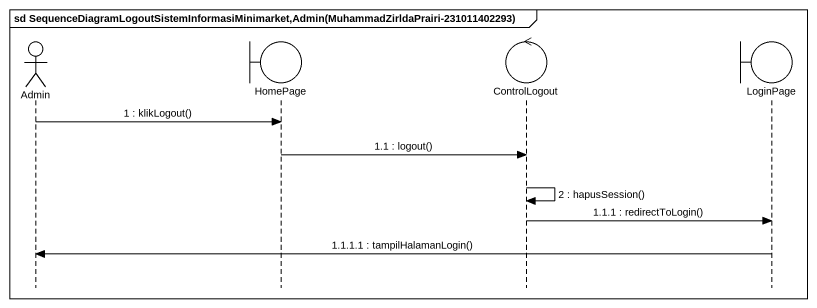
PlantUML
@startuml
mainframe sd SequenceDiagramLogoutSistemInformasiMinimarket,Admin(MuhammadZirldaPrairi-231011402293)
hide footbox
actor Admin
boundary HomePage
control ControlLogout
boundary LoginPage

Admin -> HomePage : 1 : klikLogout()
HomePage -> ControlLogout : 1.1 : logout()
ControlLogout -> ControlLogout : 2 : hapusSession()
ControlLogout -> LoginPage : 1.1.1 : redirectToLogin()
LoginPage -> Admin : 1.1.1.1 : tampilHalamanLogin()
@enduml
